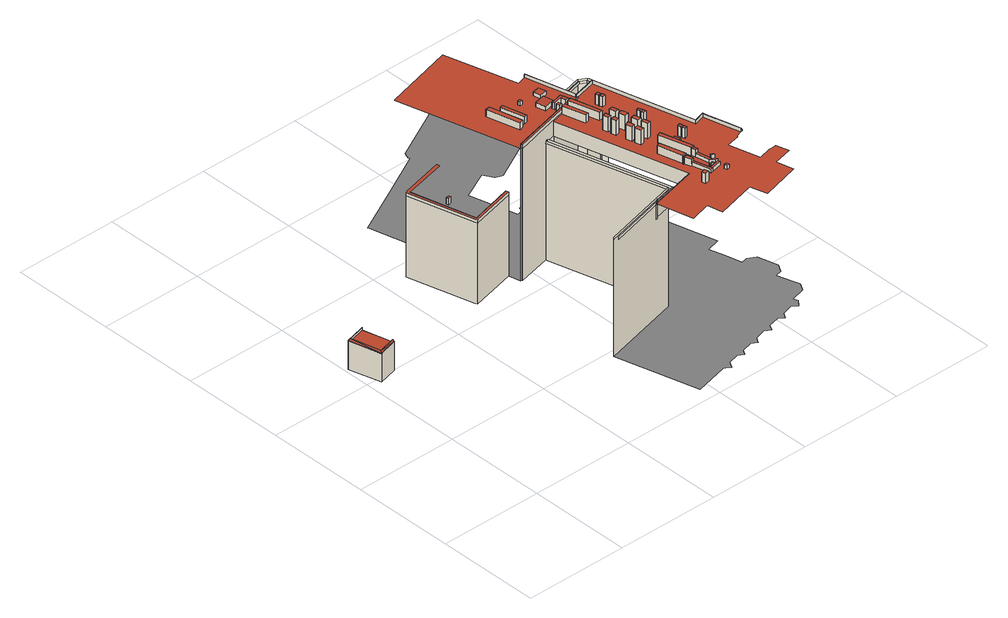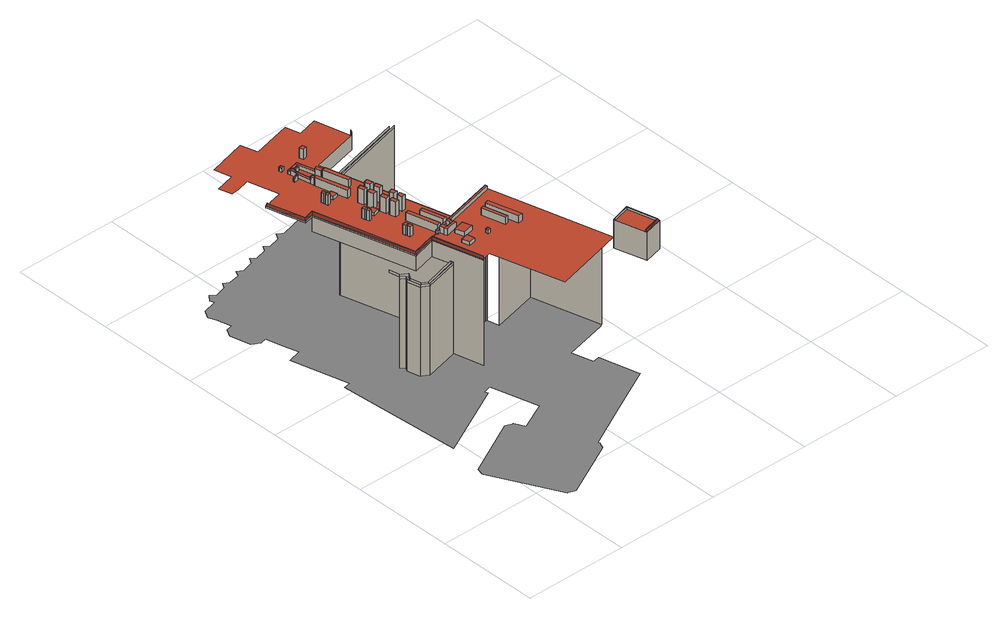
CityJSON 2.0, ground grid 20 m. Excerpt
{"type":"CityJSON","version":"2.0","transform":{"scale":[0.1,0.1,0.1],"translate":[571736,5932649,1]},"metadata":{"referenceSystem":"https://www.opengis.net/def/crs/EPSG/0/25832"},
"CityObjects":{
"building1":{"type":"Building","attributes":{"Grundfläche 2D":"23.648208","Grundhöhe NN":"1.350"},"children":["building1-1"],"geometry":[{"type":"Solid","lod":"3","boundaries":[[[[0,1,2,3,4,5]],[[1,0,5,4,6,7]],[[2,1,7,8]],[[3,2,8,9]],[[4,3,9,6]],[[7,6,9,8]]]],"semantics":{"surfaces":[{"type":"RoofSurface"},{"type":"WallSurface"},{"type":"GroundSurface"}],"values":[[0,1,1,1,1,2]]}}]},
"building1-1":{"type":"BuildingInstallation","parents":["building1"],"geometry":[{"type":"MultiSurface","lod":"3","boundaries":[[[10,11,12]],[[10,12,13]],[[13,12,14]],[[13,14,15]],[[16,14,17]],[[15,14,16]],[[5,18,12,11]],[[14,12,18,19]],[[19,0,17,14]],[[0,1,16,17]],[[1,2,15,16]],[[2,3,13,15]],[[3,4,10,13]],[[4,5,11,10]]],"semantics":{"surfaces":[{"type":"RoofSurface"},{"type":"WallSurface"}],"values":[0,0,0,0,0,0,1,1,1,1,1,1,1,1]}}]},
"building2":{"type":"Building","attributes":{"Grundfläche 2D":"2088.692137","Grundhöhe NN":"3.072"},"children":["building2-1","building2-2","building2-3","building2-4","building2-5","building2-6","building2-7","building2-8","building2-9","building2-10","building2-11","building2-12","building2-13","building2-14","building2-15","building2-16","building2-17","building2-18","building2-19","building2-20","building2-21","building2-22","building2-23","building2-24","building2-25","building2-26","building2-27","building2-28","building2-29","building2-30","building2-31","building2-32","building2-33","building2-34","building2-35","building2-36","building2-37","building2-38","building2-39","building2-40","building2-41","building2-42"],"geometry":[{"type":"MultiSurface","lod":"3","boundaries":[[[20,21,22,23,24,25]],[[23,22,21,26,27,28]],[[29,30,31,32]],[[21,33,34,26]],[[28,27,26,34,35,32,31,36,37,38,39]],[[40,41,42,43]],[[33,21,20,44]],[[45,29,32,35]],[[46,47,48,49]],[[50,51,52,53]],[[50,53,54,55]],[[56,57,51,50]],[[58,50,55,59]],[[41,40,60,61]],[[62,63,64,65]],[[66,62,65,67]],[[68,69,57,56]],[[41,70,71,42]],[[70,41,61,72]],[[46,73,74,47]],[[75,76,69,68]],[[70,72,74,73,76,75,77,78,79,80,81,82,83,84,85,86,66,67,71]],[[63,62,66,86,85,84,83,82,87,88,89,90,91,92,93,94,95,96,97]],[[25,24,98,99,100,101,102,103,104,105,106,107,108,109,110,111,112,113,114,115,116,117,118,119,120,121,122,123,124,125,126,127,128,129,130,131,132,133,134,135,136,137,138,139,140,141,142,143,144,145,146,147,148,149,150,151,152,153,154,155,156,157,158,159,160,161,162,163,164,165,166,167,43,42,71,67,65,64,44,20]],[[82,81,168,87]],[[169,170,171,172,173,174,175,176,177,178,179,180,181,182,183,184,185,168,81,80,79,78,77,75,68,56,50,58,186,187,188,189,190,191,192,193,194,195]],[[87,168,185,88]],[[90,196,197,198,91]],[[90,89,88,185,184,183]],[[92,91,198,199]],[[198,197,200,201,202,199]],[[203,204,205,206,207,208,209,90,183,210]],[[200,197,196,90,209,202,201]],[[182,211,210,183]],[[203,212,213,204]],[[214,215,207,206]],[[214,206,205,216]],[[181,217,211,182]],[[218,219,220,221]],[[222,218,221,223]],[[224,213,212,225]],[[219,226,227,220]],[[223,224,225,222]],[[215,214,228,229,230,231,232,233]],[[234,235,236,237]],[[234,238,239,240,241,242]],[[230,229,228,214,216,243,244,245]],[[234,242,246,235]],[[239,238,234,237,247,248]],[[235,249,250,230,245,251,252,236]],[[231,230,250,249,235,246,253,254]]],"semantics":{"surfaces":[{"type":"WallSurface"},{"type":"RoofSurface"},{"type":"GroundSurface"}],"values":[0,0,0,0,1,0,0,0,0,0,0,0,0,0,0,0,0,0,0,0,0,0,1,2,0,1,0,0,0,0,1,0,0,0,0,0,0,0,0,0,0,0,0,0,0,0,0,0,0,0,0]}}]},
"building2-1":{"type":"BuildingInstallation","parents":["building2"],"geometry":[{"type":"MultiSurface","lod":"3","boundaries":[[[255,256,257,258]],[[259,260,258,257]],[[255,258,260,261]],[[256,255,261,262]],[[262,259,257,256]]],"semantics":{"surfaces":[{"type":"RoofSurface"},{"type":"WallSurface"}],"values":[0,1,1,1,1]}}]},
"building2-2":{"type":"BuildingInstallation","parents":["building2"],"geometry":[{"type":"MultiSurface","lod":"3","boundaries":[[[263,264,265,266]],[[267,268,266,265]],[[263,266,268,269]],[[269,270,264,263]],[[265,264,270,267]]],"semantics":{"surfaces":[{"type":"RoofSurface"},{"type":"WallSurface"}],"values":[0,1,1,1,1]}}]},
"building2-3":{"type":"BuildingInstallation","parents":["building2"],"geometry":[{"type":"MultiSurface","lod":"3","boundaries":[[[271,272,273,274]],[[274,273,275,276]],[[271,274,276,277]],[[272,271,277,278]],[[273,272,278,275]]],"semantics":{"surfaces":[{"type":"RoofSurface"},{"type":"WallSurface"}],"values":[0,1,1,1,1]}}]},
"building2-4":{"type":"BuildingInstallation","parents":["building2"],"geometry":[{"type":"MultiSurface","lod":"3","boundaries":[[[279,280,281,282,283,284,285,286,287,288,289,290,291]],[[66,86,286,285]],[[289,83,82,290]],[[84,288,287,85]],[[82,87,292,279,291,290]],[[292,293,280,279]],[[281,294,295,282]],[[283,296,297,284]],[[297,62,66,285,284]]],"semantics":{"surfaces":[{"type":"RoofSurface"},{"type":"WallSurface"}],"values":[0,1,1,1,1,1,1,1,1]}}]},
"building2-5":{"type":"BuildingInstallation","parents":["building2"],"geometry":[{"type":"MultiSurface","lod":"3","boundaries":[[[298,299,300,301]],[[299,298,302,303]],[[300,299,303,304]],[[301,300,304,305]],[[298,301,305,302]]],"semantics":{"surfaces":[{"type":"RoofSurface"},{"type":"WallSurface"}],"values":[0,1,1,1,1]}}]},
"building2-6":{"type":"BuildingInstallation","parents":["building2"],"geometry":[{"type":"MultiSurface","lod":"3","boundaries":[[[306,307,308,309]],[[309,308,310,311]],[[306,309,311,312]],[[307,306,312,313]],[[308,307,313,310]]],"semantics":{"surfaces":[{"type":"RoofSurface"},{"type":"WallSurface"}],"values":[0,1,1,1,1]}}]},
"building2-7":{"type":"BuildingInstallation","parents":["building2"],"geometry":[{"type":"MultiSurface","lod":"3","boundaries":[[[314,315,316,317,318,319]],[[320,321,317,316]],[[321,322,318,317]],[[323,324,325,326,314,319,318,322]],[[326,327,315,314]]],"semantics":{"surfaces":[{"type":"RoofSurface"},{"type":"WallSurface"}],"values":[0,1,1,1,1]}}]},
"building2-8":{"type":"BuildingInstallation","parents":["building2"],"geometry":[{"type":"MultiSurface","lod":"3","boundaries":[[[328,329,330,331,332]],[[333,330,329,334]],[[333,335,331,330]],[[332,336,337,328]]],"semantics":{"surfaces":[{"type":"RoofSurface"},{"type":"WallSurface"}],"values":[0,1,1,1]}}]},
"building2-9":{"type":"BuildingInstallation","parents":["building2"],"geometry":[{"type":"MultiSurface","lod":"3","boundaries":[[[325,324,338,339]],[[338,324,323,340]],[[338,340,334,329,328,339]],[[326,325,339,328,337]]],"semantics":{"surfaces":[{"type":"RoofSurface"},{"type":"WallSurface"}],"values":[0,1,1,1]}}]},
"building2-10":{"type":"BuildingInstallation","parents":["building2"],"geometry":[{"type":"MultiSurface","lod":"3","boundaries":[[[341,342,343,344]],[[345,344,343,315,327]],[[345,346,341,344]],[[320,316,342,341,346]],[[316,315,343,342]]],"semantics":{"surfaces":[{"type":"RoofSurface"},{"type":"WallSurface"}],"values":[0,1,1,1,1]}}]},
"building2-11":{"type":"BuildingInstallation","parents":["building2"],"geometry":[{"type":"MultiSurface","lod":"3","boundaries":[[[347,348,349,350]],[[348,347,351,352]],[[349,348,352,353]],[[350,349,353,354]],[[347,350,354,351]]],"semantics":{"surfaces":[{"type":"RoofSurface"},{"type":"WallSurface"}],"values":[0,1,1,1,1]}}]},
"building2-12":{"type":"BuildingInstallation","parents":["building2"],"geometry":[{"type":"MultiSurface","lod":"3","boundaries":[[[355,356,357,358]],[[357,356,359,360]],[[358,357,360,361]],[[362,355,358,361]],[[356,355,362,359]]],"semantics":{"surfaces":[{"type":"RoofSurface"},{"type":"WallSurface"}],"values":[0,1,1,1,1]}}]},
"building2-13":{"type":"BuildingInstallation","parents":["building2"],"geometry":[{"type":"MultiSurface","lod":"3","boundaries":[[[363,364,365,366]],[[366,365,367,368]],[[363,366,368,369]],[[364,363,369,370]],[[365,364,370,367]]],"semantics":{"surfaces":[{"type":"RoofSurface"},{"type":"WallSurface"}],"values":[0,1,1,1,1]}}]},
"building2-14":{"type":"BuildingInstallation","parents":["building2"],"geometry":[{"type":"MultiSurface","lod":"3","boundaries":[[[371,372,373,374]],[[374,373,375,376]],[[371,374,376,377]],[[372,371,377,378]],[[373,372,378,375]]],"semantics":{"surfaces":[{"type":"RoofSurface"},{"type":"WallSurface"}],"values":[0,1,1,1,1]}}]},
"building2-15":{"type":"BuildingInstallation","parents":["building2"],"geometry":[{"type":"MultiSurface","lod":"3","boundaries":[[[332,331,379,380,381]],[[335,382,379,331]],[[382,383,380,379]],[[381,384,336,332]]],"semantics":{"surfaces":[{"type":"RoofSurface"},{"type":"WallSurface"}],"values":[0,1,1,1]}}]},
"building2-16":{"type":"BuildingInstallation","parents":["building2"],"geometry":[{"type":"MultiSurface","lod":"3","boundaries":[[[385,386,387,388]],[[387,386,389,390]],[[388,387,390,391]],[[385,388,391,392]],[[386,385,392,389]]],"semantics":{"surfaces":[{"type":"RoofSurface"},{"type":"WallSurface"}],"values":[0,1,1,1,1]}}]},
"building2-17":{"type":"BuildingInstallation","parents":["building2"],"geometry":[{"type":"MultiSurface","lod":"3","boundaries":[[[393,394,395,396]],[[395,287,286,396]],[[85,78,77,86]],[[77,397,393,396,286,86]],[[394,393,397,398]],[[78,85,287,395,394,398]]],"semantics":{"surfaces":[{"type":"RoofSurface"},{"type":"WallSurface"}],"values":[0,1,1,1,1,1]}}]},
"building2-18":{"type":"BuildingInstallation","parents":["building2"],"geometry":[{"type":"MultiSurface","lod":"3","boundaries":[[[399,400,401,402]],[[400,399,403,404]],[[401,400,404,405]],[[405,406,402,401]],[[399,402,406,403]]],"semantics":{"surfaces":[{"type":"RoofSurface"},{"type":"WallSurface"}],"values":[0,1,1,1,1]}}]},
"building2-19":{"type":"BuildingInstallation","parents":["building2"],"geometry":[{"type":"MultiSurface","lod":"3","boundaries":[[[407,408,409,410]],[[411,410,409,282,295]],[[407,410,411,412]],[[296,283,408,407,412]],[[283,282,409,408]]],"semantics":{"surfaces":[{"type":"RoofSurface"},{"type":"WallSurface"}],"values":[0,1,1,1,1]}}]},
"building2-20":{"type":"BuildingInstallation","parents":["building2"],"geometry":[{"type":"MultiSurface","lod":"3","boundaries":[[[413,414,415,416]],[[416,415,417,418]],[[418,419,413,416]],[[419,420,414,413]],[[415,414,420,417]]],"semantics":{"surfaces":[{"type":"RoofSurface"},{"type":"WallSurface"}],"values":[0,1,1,1,1]}}]},
"building2-21":{"type":"BuildingInstallation","parents":["building2"],"geometry":[{"type":"MultiSurface","lod":"3","boundaries":[[[421,422,423,424]],[[422,421,425]],[[381,380,424,423]],[[426,421,424,380,383]],[[427,384,381,423,422,425]]],"semantics":{"surfaces":[{"type":"RoofSurface"},{"type":"WallSurface"}],"values":[0,0,1,1,1]}}]},
"building2-22":{"type":"BuildingInstallation","parents":["building2"],"geometry":[{"type":"MultiSurface","lod":"3","boundaries":[[[425,421,428,429]],[[426,430,428,421]],[[425,429,431,427]]],"semantics":{"surfaces":[{"type":"RoofSurface"},{"type":"WallSurface"}],"values":[0,1,1]}}]},
"building2-23":{"type":"BuildingInstallation","parents":["building2"],"geometry":[{"type":"MultiSurface","lod":"3","boundaries":[[[432,433,434,435]],[[431,429,435,434,436]],[[429,428,432,435]],[[437,433,432,428,430]]],"semantics":{"surfaces":[{"type":"RoofSurface"},{"type":"WallSurface"}],"values":[0,1,1,1]}}]},
"building2-24":{"type":"BuildingInstallation","parents":["building2"],"geometry":[{"type":"MultiSurface","lod":"3","boundaries":[[[438,439,440,441]],[[442,443,438,441]],[[443,444,439,438]],[[437,445,440,439,444,436,434,433]],[[445,442,441,440]]],"semantics":{"surfaces":[{"type":"RoofSurface"},{"type":"WallSurface"}],"values":[0,1,1,1,1]}}]},
"building2-25":{"type":"BuildingInstallation","parents":["building2"],"geometry":[{"type":"MultiSurface","lod":"3","boundaries":[[[446,447,448,449,450,451,452]],[[453,454,448,447]],[[455,456,450,449,448,454]],[[456,457,451,450]],[[457,458,452,451]],[[458,459,446,452]]],"semantics":{"surfaces":[{"type":"RoofSurface"},{"type":"WallSurface"}],"values":[0,1,1,1,1,1]}}]},
"building2-26":{"type":"BuildingInstallation","parents":["building2"],"geometry":[{"type":"MultiSurface","lod":"3","boundaries":[[[460,461,462,463]],[[461,460,464,465]],[[462,461,465,466]],[[463,462,466,467]],[[460,463,467,464]]],"semantics":{"surfaces":[{"type":"RoofSurface"},{"type":"WallSurface"}],"values":[0,1,1,1,1]}}]},
"building2-27":{"type":"BuildingInstallation","parents":["building2"],"geometry":[{"type":"MultiSurface","lod":"3","boundaries":[[[468,469,470,471,472]],[[470,469,473,474]],[[471,470,474,475]],[[476,468,472,471,475,477]],[[469,468,476,473]]],"semantics":{"surfaces":[{"type":"RoofSurface"},{"type":"WallSurface"}],"values":[0,1,1,1,1]}}]},
"building2-28":{"type":"BuildingInstallation","parents":["building2"],"geometry":[{"type":"MultiSurface","lod":"3","boundaries":[[[478,479,480,481,482]],[[483,480,479,478,484,485]],[[481,480,483,486]],[[482,481,486,487]],[[478,482,487,484]]],"semantics":{"surfaces":[{"type":"RoofSurface"},{"type":"WallSurface"}],"values":[0,1,1,1,1]}}]},
"building2-29":{"type":"BuildingInstallation","parents":["building2"],"geometry":[{"type":"MultiSurface","lod":"3","boundaries":[[[488,489,490,491]],[[490,489,492,493]],[[491,490,493,494]],[[495,488,491,494]],[[489,488,495,492]]],"semantics":{"surfaces":[{"type":"RoofSurface"},{"type":"WallSurface"}],"values":[0,1,1,1,1]}}]},
"building2-30":{"type":"BuildingInstallation","parents":["building2"],"geometry":[{"type":"MultiSurface","lod":"3","boundaries":[[[496,497,498,499]],[[499,498,500,501]],[[496,499,501,502]],[[497,496,502,503]],[[498,497,503,500]]],"semantics":{"surfaces":[{"type":"RoofSurface"},{"type":"WallSurface"}],"values":[0,1,1,1,1]}}]},
"building2-31":{"type":"BuildingInstallation","parents":["building2"],"geometry":[{"type":"MultiSurface","lod":"3","boundaries":[[[504,505,506,507]],[[79,508,507,506,288,84]],[[508,509,504,507]],[[80,83,289,505,504,509]],[[505,289,288,506]],[[80,79,84,83]]],"semantics":{"surfaces":[{"type":"RoofSurface"},{"type":"WallSurface"}],"values":[0,1,1,1,1,1]}}]},
"building2-32":{"type":"BuildingInstallation","parents":["building2"],"geometry":[{"type":"MultiSurface","lod":"3","boundaries":[[[446,510,511,447]],[[453,447,511,280,293]],[[294,281,510,446,459]],[[281,280,511,510]]],"semantics":{"surfaces":[{"type":"RoofSurface"},{"type":"WallSurface"}],"values":[0,1,1,1]}}]},
"building2-33":{"type":"BuildingInstallation","parents":["building2"],"geometry":[{"type":"MultiSurface","lod":"3","boundaries":[[[512,513,514,515]],[[515,514,516,517]],[[517,518,512,515]],[[513,512,518,519]],[[519,516,514,513]]],"semantics":{"surfaces":[{"type":"RoofSurface"},{"type":"WallSurface"}],"values":[0,1,1,1,1]}}]},
"building2-34":{"type":"BuildingInstallation","parents":["building2"],"geometry":[{"type":"MultiSurface","lod":"3","boundaries":[[[520,521,522,523]],[[523,522,524,525]],[[520,523,525,526]],[[521,520,526,527]],[[522,521,527,524]]],"semantics":{"surfaces":[{"type":"RoofSurface"},{"type":"WallSurface"}],"values":[0,1,1,1,1]}}]},
"building2-35":{"type":"BuildingInstallation","parents":["building2"],"geometry":[{"type":"MultiSurface","lod":"3","boundaries":[[[528,529,530,531]],[[531,530,532,533]],[[528,531,533,534]],[[529,528,534,535]],[[530,529,535,532]]],"semantics":{"surfaces":[{"type":"RoofSurface"},{"type":"WallSurface"}],"values":[0,1,1,1,1]}}]},
"building2-36":{"type":"BuildingInstallation","parents":["building2"],"geometry":[{"type":"MultiSurface","lod":"3","boundaries":[[[536,537,538,539]],[[539,538,540,541]],[[536,539,541,542]],[[537,536,542,543]],[[538,537,543,540]]],"semantics":{"surfaces":[{"type":"RoofSurface"},{"type":"WallSurface"}],"values":[0,1,1,1,1]}}]},
"building2-37":{"type":"BuildingInstallation","parents":["building2"],"geometry":[{"type":"MultiSurface","lod":"3","boundaries":[[[544,545,546,547]],[[547,546,548,549]],[[544,547,549,550]],[[545,544,550,551]],[[546,545,551,548]]],"semantics":{"surfaces":[{"type":"RoofSurface"},{"type":"WallSurface"}],"values":[0,1,1,1,1]}}]},
"building2-38":{"type":"BuildingInstallation","parents":["building2"],"geometry":[{"type":"MultiSurface","lod":"3","boundaries":[[[552,553,554,555]],[[555,554,556,557]],[[552,555,557,558]],[[558,559,553,552]],[[559,556,554,553]]],"semantics":{"surfaces":[{"type":"RoofSurface"},{"type":"WallSurface"}],"values":[0,1,1,1,1]}}]},
"building2-39":{"type":"BuildingInstallation","parents":["building2"],"geometry":[{"type":"MultiSurface","lod":"3","boundaries":[[[560,561,562,563]],[[563,562,564,565]],[[560,563,565,566]],[[566,567,561,560]],[[567,564,562,561]]],"semantics":{"surfaces":[{"type":"RoofSurface"},{"type":"WallSurface"}],"values":[0,1,1,1,1]}}]},
"building2-40":{"type":"BuildingInstallation","parents":["building2"],"geometry":[{"type":"MultiSurface","lod":"3","boundaries":[[[568,569,570,571]],[[571,570,572,573]],[[568,571,573,574]],[[569,568,574,575]],[[570,569,575,572]]],"semantics":{"surfaces":[{"type":"RoofSurface"},{"type":"WallSurface"}],"values":[0,1,1,1,1]}}]},
"building2-41":{"type":"BuildingInstallation","parents":["building2"],"geometry":[{"type":"MultiSurface","lod":"3","boundaries":[[[576,577,578,579]],[[580,581,579,578]],[[576,579,581,582]],[[577,576,582,583]],[[583,580,578,577]]],"semantics":{"surfaces":[{"type":"RoofSurface"},{"type":"WallSurface"}],"values":[0,1,1,1,1]}}]},
"building2-42":{"type":"BuildingInstallation","parents":["building2"],"geometry":[{"type":"MultiSurface","lod":"3","boundaries":[[[584,196,585]],[[586,196,584]],[[587,588,584]],[[588,586,584]],[[589,588,587]],[[590,588,589]],[[590,589,591,592,593,594,595]],[[596,597,598,599,600,593,592]],[[601,599,598]],[[602,584,585,89,184]],[[587,584,602,603]],[[589,587,603,604]],[[596,592,591,589,604,174,598,597]],[[177,178,179,180,590,595,594,593,600,599,601,175,176]],[[180,181,588,590]],[[181,182,586,588]],[[183,90,196,586,182]],[[585,196,90,183,184,89]]],"semantics":{"surfaces":[{"type":"RoofSurface"},{"type":"WallSurface"}],"values":[0,0,0,0,0,0,0,0,0,1,1,1,1,1,1,1,1,1]}}]}
},
"vertices":[
[44,458,60],[43,460,60],[7,451,60],[23,390,60],[59,399,60],[58,401,60],[59,399,4],[43,460,4],[7,451,4],[23,390,4],
[59,399,61],[58,401,65],[24,392,65],[23,390,61],[10,449,65],[7,451,61],[43,460,61],[44,458,65],[24,392,60],[10,449,60],
[263,422,21],[263,422,182],[261,426,182],[229,554,182],[229,554,21],[261,426,21],[263,422,188],[261,426,188],[229,554,188],[266,428,182],[235,551,182],[235,551,188],[266,428,188],[351,444,182],[351,444,188],[349,449,188],[318,571,188],[317,577,188],[234,556,188],[232,555,188],[326,170,253],[482,210,253],[482,210,21],[326,170,21],[351,444,21],[349,449,182],[488,205,253],[488,205,258],[333,166,258],[333,166,253],[416,164,282],[416,164,253],[414,164,253],[414,164,282],[414,164,286],[416,164,291],[416,167,282],[416,167,253],[417,165,282],[417,165,292],[326,170,258],[482,210,258],[358,421,284],[356,421,284],[356,421,21],[358,421,21],[359,419,284],[359,419,21],[510,190,282],[510,190,253],[424,435,253],[424,435,21],[424,435,258],[429,437,253],[429,437,258],[446,441,282],[446,441,253],[470,447,282],[477,448,282],[487,451,282],[494,453,282],[499,454,282],[499,454,284],[494,453,284],[487,451,284],[477,448,284],[470,447,284],[499,455,284],[518,460,284],[517,462,284],[517,464,284],[515,462,284],[491,557,284],[473,552,284],[437,691,284],[298,655,284],[299,654,284],[297,654,284],[232,555,21],[234,556,21],[317,577,21],[306,618,21],[293,615,21],[275,689,21],[274,692,21],[371,742,21],[451,783,21],[449,786,21],[453,796,21],[454,798,21],[456,799,21],[564,854,21],[566,853,21],[577,849,21],[578,849,21],[643,721,21],[644,719,21],[640,705,21],[529,648,21],[527,649,21],[516,653,21],[515,653,21],[505,673,21],[451,647,21],[475,555,21],[490,559,21],[488,565,21],[630,637,21],[646,398,21],[633,395,21],[660,285,21],[634,278,21],[642,248,21],[649,218,21],[650,216,21],[662,219,21],[677,210,21],[687,171,21],[678,156,21],[666,153,21],[673,125,21],[678,112,21],[678,110,21],[671,98,21],[670,96,21],[642,88,21],[644,83,21],[646,80,21],[636,68,21],[626,76,21],[605,70,21],[598,59,21],[588,66,21],[566,61,21],[560,50,21],[549,57,21],[528,51,21],[524,45,21],[521,40,21],[511,47,21],[489,41,21],[483,31,21],[473,37,21],[451,32,21],[445,20,21],[441,23,21],[433,27,21],[367,10,21],[499,455,282],[649,151,282],[623,144,282],[608,204,282],[634,210,282],[635,212,282],[647,216,282],[650,216,282],[649,218,282],[642,248,282],[634,278,282],[633,282,282],[631,290,282],[612,285,282],[563,476,282],[517,464,282],[517,462,282],[518,460,282],[433,97,282],[472,107,282],[479,78,282],[556,98,282],[565,65,282],[641,85,282],[633,118,282],[670,127,282],[663,152,282],[651,150,282],[517,464,285],[517,464,286],[515,462,291],[491,557,291],[508,499,286],[507,504,286],[493,560,286],[508,499,253],[508,499,258],[507,504,258],[507,504,253],[507,504,76],[493,560,76],[493,560,284],[517,464,253],[563,476,253],[572,516,253],[572,516,258],[574,521,253],[574,521,76],[574,521,258],[612,285,253],[581,478,253],[593,470,253],[593,470,258],[581,478,258],[588,489,253],[588,489,258],[583,510,258],[583,510,253],[597,450,253],[597,450,258],[575,520,253],[585,514,253],[587,513,253],[587,513,76],[585,514,76],[575,520,76],[589,480,253],[593,488,253],[593,488,258],[589,480,258],[596,475,253],[597,474,253],[597,474,76],[596,475,76],[589,480,76],[575,520,258],[585,514,258],[587,513,258],[593,488,76],[596,475,258],[597,474,258],[593,490,253],[588,511,253],[588,511,258],[593,490,258],[593,490,76],[588,511,76],
[262,489,195],[268,491,195],[267,495,195],[261,494,195],[267,495,182],[261,494,182],[262,489,182],[268,491,182],
[390,459,298],[398,461,298],[383,524,298],[374,522,298],[383,524,284],[374,522,284],[390,459,284],[398,461,284],
[406,465,298],[412,467,298],[401,513,298],[395,511,298],[401,513,284],[395,511,284],[406,465,284],[412,467,284],
[498,458,291],[493,456,291],[486,455,291],[475,452,291],[469,451,291],[358,423,291],[359,419,291],[470,447,291],[477,448,291],[487,451,291],[494,453,291],[499,454,291],[499,455,291],[498,458,284],[493,456,284],[486,455,284],[475,452,284],[469,451,284],[358,423,284],
[517,162,302],[509,160,302],[511,152,302],[519,154,302],[517,162,282],[509,160,282],[511,152,282],[519,154,282],
[439,507,292],[438,512,292],[433,511,292],[434,506,292],[433,511,284],[434,506,284],[439,507,284],[438,512,284],
[529,216,296],[529,219,296],[521,217,296],[520,216,296],[520,214,296],[522,215,296],[521,217,282],[520,216,282],[520,214,282],[522,215,282],[522,215,295],[529,216,295],[529,216,282],[529,219,282],
[532,204,289],[527,203,289],[537,167,289],[541,168,289],[540,173,289],[537,167,282],[527,203,282],[541,168,282],[540,173,282],[532,204,282],
[526,202,295],[532,204,295],[526,202,282],
[509,265,298],[521,217,298],[529,219,298],[516,267,298],[516,267,282],[509,265,282],
[511,313,311],[503,311,311],[506,299,311],[513,301,311],[511,313,282],[503,311,282],[506,299,282],[513,301,282],
[509,318,311],[507,330,311],[499,328,311],[502,316,311],[507,330,282],[499,328,282],[502,316,282],[509,318,282],
[552,178,290],[552,181,290],[543,179,290],[544,176,290],[543,179,282],[544,176,282],[552,178,282],[552,181,282],
[494,345,311],[502,347,311],[500,356,311],[492,355,311],[500,356,282],[492,355,282],[494,345,282],[502,347,282],
[562,173,289],[561,178,289],[556,177,289],[562,173,282],[561,178,282],[556,177,282],
[498,362,311],[496,372,311],[488,370,311],[491,360,311],[496,372,282],[488,370,282],[491,360,282],[498,362,282],
[481,403,298],[488,404,298],[477,448,298],[470,447,298],[481,403,282],[488,404,282],
[471,492,293],[450,487,293],[455,468,292],[476,473,292],[471,492,284],[450,487,284],[455,468,284],[476,473,284],
[468,458,297],[469,451,297],[475,452,297],[473,459,297],[473,459,284],[468,458,284],
[566,163,290],[560,162,290],[562,157,290],[567,158,290],[562,157,282],[567,158,282],[566,163,282],[560,162,282],
[558,190,289],[555,182,291],[556,177,293],[561,178,293],[553,189,289],[558,190,282],[553,189,282],
[553,217,289],[548,216,289],[553,217,282],[548,216,282],
[553,217,296],[551,225,296],[546,224,296],[548,216,296],[546,224,282],[551,225,282],
[529,285,298],[545,223,298],[552,225,298],[536,287,298],[536,287,282],[529,285,282],[545,223,282],[552,225,282],
[484,464,297],[491,465,297],[489,471,297],[477,468,297],[466,466,297],[468,461,297],[484,465,297],[491,465,284],[489,471,284],[477,468,284],[466,466,284],[468,461,284],[484,465,284],[484,464,284],
[529,318,312],[522,316,312],[525,304,312],[532,306,312],[529,318,282],[522,316,282],[525,304,282],[532,306,282],
[528,323,312],[525,336,312],[517,334,312],[520,322,312],[521,322,312],[525,336,282],[517,334,282],[520,322,282],[528,323,282],[521,322,282],
[519,359,312],[518,359,312],[511,357,312],[514,345,312],[522,347,312],[511,357,282],[519,359,282],[518,359,282],[514,345,282],[522,347,282],
[517,364,312],[514,376,312],[507,375,312],[510,363,312],[514,376,282],[507,375,282],[510,363,282],[517,364,282],
[569,197,289],[561,196,292],[561,193,292],[569,194,289],[561,193,282],[569,194,282],[569,197,282],[561,196,282],
[509,394,298],[494,453,298],[487,451,298],[502,392,298],[502,392,282],[509,394,282],
[486,455,297],[493,456,297],
[471,497,291],[485,500,291],[482,515,291],[468,512,291],[482,515,284],[468,512,284],[471,497,284],[485,500,284],
[548,260,288],[559,263,288],[556,274,288],[545,271,288],[556,274,282],[545,271,282],[548,260,282],[559,263,282],
[529,336,288],[540,338,288],[537,350,288],[526,347,288],[537,350,282],[526,347,282],[529,336,282],[540,338,282],
[574,271,302],[568,270,302],[570,264,302],[575,266,302],[570,264,282],[575,266,282],[574,271,282],[568,270,282],
[566,278,302],[567,272,302],[573,273,302],[572,279,302],[573,273,282],[572,279,282],[566,278,282],[567,272,282],
[556,341,302],[555,347,302],[549,346,302],[550,340,302],[549,346,282],[550,340,282],[556,341,282],[555,347,282],
[547,354,302],[548,348,302],[554,349,302],[552,355,302],[554,349,282],[552,355,282],[547,354,282],[548,348,282],
[536,423,302],[529,422,302],[531,416,302],[537,417,302],[531,416,282],[537,417,282],[536,423,282],[529,422,282],
[534,431,302],[527,430,302],[529,423,302],[535,425,302],[529,423,282],[535,425,282],[534,431,282],[527,430,282],
[561,473,290],[517,462,290],[563,476,285],[609,281,290],[612,285,285],[629,287,290],[631,290,285],[630,281,290],[632,273,290],[642,248,285],[634,278,285],[633,282,285],[639,247,290],[646,221,290],[647,216,290],[649,218,285],[648,222,285],[650,216,285],[561,473,282],[609,281,282],[629,287,282]
]}
